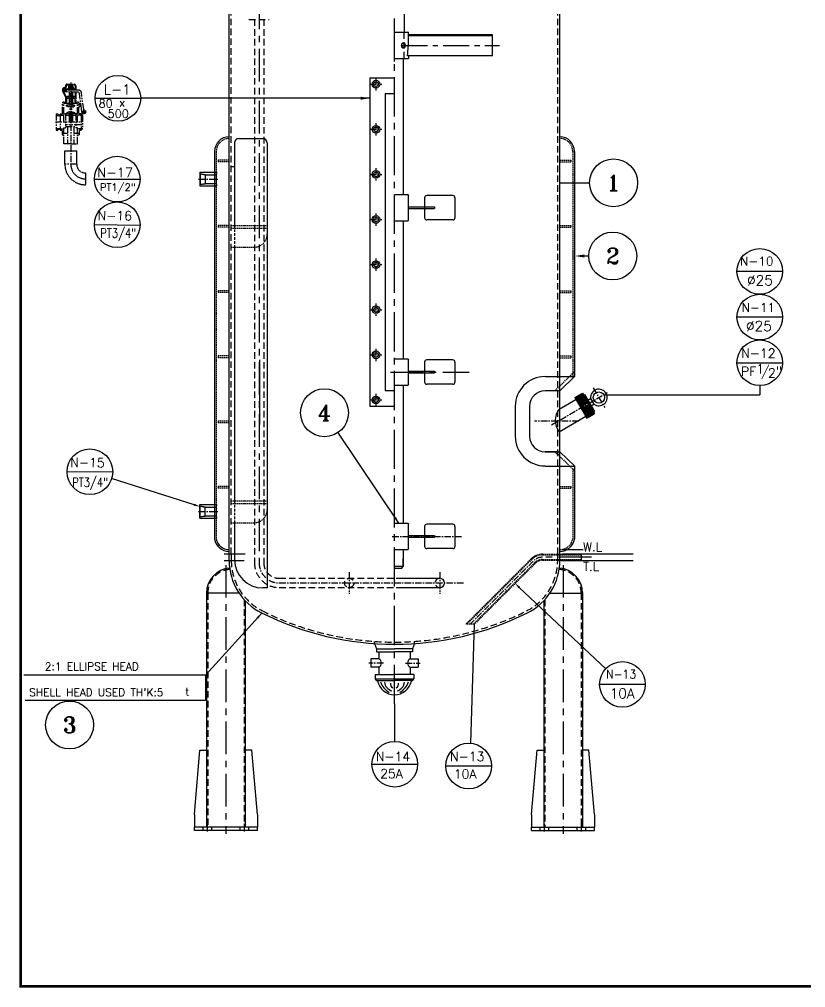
# Model space of a CAD drawing. Extents: x -3 to 5049, y -3 to 3543.
# Drawn here: x -3 to 1803, y -3 to 2222 of the extents above; entities that cross this region are included whole.
import ezdxf
from ezdxf.enums import TextEntityAlignment as Align

# ---------------------------------------------------------------- set-up
doc = ezdxf.new("R2010")
doc.units = 0
doc.header["$LTSCALE"] = 12
doc.header["$MEASUREMENT"] = 0
for name, pattern in [('CADRA_SOLID', [0]), ('CENTER', [2, 1.25, -0.25, 0.25, -0.25]), ('CENTER2', [1.125, 0.75, -0.125, 0.125, -0.125]), ('DIVIDE', [1.25, 0.5, -0.25, 0, -0.25, 0, -0.25]), ('HIDDEN', [0.375, 0.25, -0.125]), ('PHANTOM', [2.5, 1.25, -0.25, 0.25, -0.25, 0.25, -0.25])]:
    doc.linetypes.add(name, pattern=pattern)
doc.layers.get('0').update_dxf_attribs({"linetype": 'CONTINUOUS'})
doc.layers.get('DEFPOINTS').update_dxf_attribs({"linetype": 'CONTINUOUS'})
for name, color, linetype in [('1', 1, 'CENTER'), ('2', 2, 'HIDDEN'), ('29', 4, 'CADRA_SOLID'), ('3', 3, 'DIVIDE'), ('4', 4, 'CONTINUOUS'), ('5', 1, 'CONTINUOUS'), ('CENTER', 1, 'CENTER'), ('L1', 1, 'CENTER'), ('L3', 3, 'CONTINUOUS')]:
    doc.layers.add(name, color=color, linetype=linetype)
doc.layers.add('치수선', color=4, linetype='CONTINUOUS', lineweight=5)
doc.styles.add('ROMANS', font='romans.shx')
doc.styles.add('ROMANT', font='romant', dxfattribs={"height": 3.5})
doc.dimstyles.get("Standard").update_dxf_attribs({"dimscale": 6, "dimtxt": 3, "dimasz": 2.5, "dimexe": 1, "dimexo": 1, "dimgap": 1.5, "dimtad": 1, "dimdec": 1, "dimzin": 0, "dimdsep": 46, "dimtxsty": 'ROMANS', "dimcen": 1, "dimclrd": 256, "dimclre": 256, "dimclrt": 256, "dimadec": 0, "dimazin": 0, "dimtfac": 1, "dimtdec": 1, "dimtmove": 0, "dimatfit": 3, "dimfxl": 1, "dimtolj": 1, "dimtzin": 0, "dimarcsym": 0})

msp = doc.modelspace()

# ---------------------------------------------------------------- linework, layer by layer
at = {"lineweight": -2}
for p, q in [((881.23, 2687.55), (881.23, 2193.08)), ((478.73, 993.55), (478.73, 2507.55)), ((858.73, 2192.49), (891.23, 2192.49)), ((891.23, 2181.23), (891.23, 2192.49)), ((891.23, 2138.1), (891.23, 2132.49)), ((858.73, 2132.49), (891.23, 2132.49)), ((801.81, 2087.53), (858.73, 2087.53)), ((837.38, 2051.95), (858.73, 2051.95)), ((478.73, 1948.59), (478.73, 1948.59)), ((501.23, 1948.59), (556.23, 1948.59)), ((1238.73, 1948.59), (1238.73, 1948.59)), ((445.23, 1918.59), (445.23, 1027.78)), ((1272.23, 1918.59), (1272.23, 1401.31)), ((411.73, 1870.82), (411.73, 1839.69)), ((411.73, 1870.82), (449.4, 1870.82)), ((491.23, 1883.55), (483.73, 1883.55)), ((412.48, 1867.25), (411.73, 1868)), ((412.48, 1867.25), (411.73, 1868)), ((412.48, 1867.25), (412.48, 1843.25)), ((412.48, 1867.25), (423.92, 1865.24)), ((423.92, 1866), (423.92, 1844.51)), ((423.92, 1865.24), (449.31, 1865.24)), ((412.48, 1843.25), (411.73, 1842.5)), ((411.73, 1839.69), (449.45, 1839.69)), ((412.48, 1843.25), (423.92, 1845.27)), ((423.92, 1845.27), (449.31, 1845.27)), ((858.73, 1819.44), (890.23, 1819.44)), ((890.23, 1819.44), (891.23, 1818.44)), ((891.23, 1760.44), (891.23, 1818.44)), ((927.73, 1812.44), (927.73, 1766.44)), ((992.73, 1817.44), (932.73, 1817.44)), ((997.73, 1812.44), (997.73, 1766.44)), ((891.23, 1791.44), (950.73, 1791.44)), ((891.23, 1787.44), (950.73, 1787.44)), ((950.73, 1791.44), (950.73, 1787.44)), ((858.73, 1759.44), (890.23, 1759.44)), ((891.23, 1760.44), (890.23, 1759.44)), ((992.73, 1761.44), (932.73, 1761.44)), ((548.52, 1439.62), (548.52, 1291.37)), ((858.73, 1441.74), (890.23, 1441.74)), ((890.23, 1441.74), (891.23, 1440.74)), ((891.23, 1382.74), (891.23, 1440.74)), ((927.73, 1434.74), (927.73, 1388.74)), ((992.73, 1439.74), (932.73, 1439.74)), ((997.73, 1434.74), (997.73, 1388.74)), ((891.23, 1413.74), (950.73, 1413.74)), ((891.23, 1409.74), (950.73, 1409.74)), ((950.73, 1413.74), (950.73, 1409.74)), ((858.73, 1381.74), (890.23, 1381.74)), ((891.23, 1382.74), (890.23, 1381.74)), ((992.73, 1383.74), (932.73, 1383.74)), ((1204.59, 1401.39), (1272.31, 1401.39)), ((1238.81, 1368.53), (1272.31, 1401.39)), ((837.38, 1368.93), (858.73, 1368.93)), ((1238.81, 1368.53), (1204.59, 1368.53)), ((1238.81, 1368.53), (1204.59, 1368.53)), ((1273.24, 1353.11), (1290.56, 1363.11)), ((1290.56, 1363.11), (1318.37, 1315.63)), ((1293.09, 1358.79), (1295.26, 1360.04)), ((1295.26, 1360.04), (1318.01, 1321.19)), ((1237.3, 1326.58), (1275.76, 1348.79)), ((1273.24, 1353.11), (1301.04, 1305.63)), ((1302.84, 1347.1), (1309.34, 1350.85)), ((1309.34, 1350.85), (1316.92, 1337.9)), ((1310.42, 1334.15), (1316.92, 1337.9)), ((801.81, 1333.36), (858.73, 1333.36)), ((1136.28, 1332.96), (1136.28, 1264.1)), ((1169.01, 1332.96), (1169.01, 1264.1)), ((1301.04, 1305.63), (1318.37, 1315.63)), ((1315.84, 1319.95), (1318.01, 1321.2)), ((1315.84, 1319.95), (1315.87, 1319.96)), ((1237.3, 1274.6), (1298.51, 1309.95)), ((1238.81, 1228.53), (1204.59, 1228.53)), ((1204.59, 1228.53), (1238.81, 1228.53)), ((1238.81, 1228.53), (1272.81, 1195.67)), ((1204.59, 1195.67), (1272.81, 1195.67)), ((1272.23, 1196.23), (1272.23, 1027.78)), ((411.73, 1107.04), (449.45, 1107.04)), ((411.73, 1075.91), (411.73, 1107.04)), ((412.48, 1103.48), (411.73, 1104.23)), ((412.48, 1103.48), (423.92, 1101.46)), ((412.48, 1079.48), (412.48, 1103.48)), ((423.92, 1080.73), (423.92, 1102.22)), ((423.92, 1101.46), (449.31, 1101.46)), ((412.48, 1079.48), (411.73, 1078.73)), ((412.48, 1079.48), (411.73, 1078.73)), ((411.73, 1075.91), (449.4, 1075.91)), ((412.48, 1079.48), (423.92, 1081.49)), ((423.92, 1081.49), (449.31, 1081.49)), ((858.73, 1064.04), (890.23, 1064.04)), ((890.23, 1064.04), (891.23, 1063.04)), ((891.23, 1005.04), (891.23, 1063.04)), ((927.73, 1057.04), (927.73, 1011.04)), ((992.73, 1062.04), (932.73, 1062.04)), ((997.73, 1057.04), (997.73, 1011.04)), ((891.23, 1036.04), (950.73, 1036.04)), ((891.23, 1032.04), (950.73, 1032.04)), ((950.73, 1036.04), (950.73, 1032.04)), ((478.73, 1003.59), (478.73, 1003.59)), ((858.73, 1004.04), (890.23, 1004.04)), ((891.23, 1005.04), (890.23, 1004.04)), ((992.73, 1006.04), (932.73, 1006.04)), ((478.73, 978.55), (478.73, 993.55)), ((1238.73, 978.55), (1238.73, 993.55)), ((1288.73, 979.15), (1288.73, 992.95)), ((878.78, 964.53), (858.73, 964.53)), ((858.73, 960.97), (875.22, 960.97)), ((875.22, 960.97), (878.78, 964.53)), ((862.93, 937.62), (962.73, 937.62)), ((566.23, 915.47), (556.23, 915.47)), ((862.93, 916.28), (962.73, 916.28)), ((399, 395.05), (399, 365.74)), ((543.8, 395.05), (543.8, 365.74)), ((1173.65, 395.05), (1173.65, 365.74)), ((1318.45, 395.05), (1318.45, 365.74))]:
    msp.add_line(p, q, dxfattribs=at)
at = {"lineweight": -2, "ltscale": 5}
msp.add_line((1238.73, 993.55), (1238.73, 2409.94), dxfattribs=at)
at = {"linetype": 'Continuous', "lineweight": -2}
for p, q in [((1083.73, 2186.89), (891.23, 2186.89)), ((1083.73, 2184.06), (891.23, 2184.06)), ((1083.73, 2138.1), (1083.73, 2186.89)), ((1083.73, 2138.1), (888.73, 2138.1))]:
    msp.add_line(p, q, dxfattribs=at)
at = {"color": 7, "linetype": 'Continuous', "lineweight": -2}
for p, q in [((878.78, 2131.9), (878.78, 1819.44)), ((801.81, 2087.53), (801.81, 1333.36)), ((837.38, 2051.95), (837.38, 1368.93)), ((491.23, 1938.59), (491.23, 1748.59)), ((566.23, 1938.59), (566.23, 915.47)), ((878.78, 1760.24), (878.78, 1442.33)), ((491.23, 1698.59), (491.23, 1115.47)), ((878.78, 1381.15), (878.78, 1064.63)), ((491.23, 1065.47), (491.23, 980.47)), ((878.78, 1003.45), (878.78, 964.53)), ((878.78, 964.53), (878.78, 982.32))]:
    msp.add_line(p, q, dxfattribs=at)
at = {"color": 4, "linetype": 'PHANTOM', "lineweight": -2}
for p, q in [((102.92, 2069.84), (102.92, 2067)), ((104.52, 2069.84), (104.52, 2067)), ((106.13, 2073.04), (123.24, 2073.04)), ((106.13, 2071.44), (123.24, 2071.44)), ((113.56, 2069.99), (113.03, 2069.45)), ((113.56, 2069.99), (116.33, 2069.99)), ((116.87, 2069.45), (116.33, 2069.99)), ((124.84, 2069.84), (124.84, 2059.78)), ((126.44, 2069.84), (126.44, 2059.78)), ((102.76, 2044.56), (96.3, 2057.69)), ((104.2, 2045.27), (98.59, 2056.68)), ((110.22, 2054.97), (100.72, 2055.86)), ((109.49, 2060.19), (103.17, 2063.73)), ((123.02, 2063.73), (106.1, 2063.73)), ((106.1, 2063.73), (106.1, 2062.66)), ((106.1, 2062.66), (123.02, 2062.66)), ((107.81, 2062.66), (107.81, 2061.13)), ((109.71, 2067.54), (109.71, 2064.18)), ((131.49, 2054.97), (110.22, 2054.97)), ((110.98, 2054.97), (110.98, 2045.21)), ((111.02, 2068), (118.88, 2068)), ((111.02, 2063.73), (118.88, 2063.73)), ((112.55, 2059.78), (111.05, 2059.78)), ((112.01, 2063.73), (112.01, 2062.66)), ((112.33, 2067.54), (112.33, 2064.18)), ((113.03, 2069.45), (113.03, 2068)), ((116.87, 2069.45), (113.03, 2069.45)), ((113.03, 2062.66), (113.03, 2059.94)), ((113.03, 2054.97), (113.03, 2045.21)), ((113.35, 2060.58), (113.35, 2060.59)), ((115.83, 2061.39), (114.15, 2061.39)), ((116.63, 2060.58), (116.63, 2060.59)), ((116.87, 2069.45), (116.87, 2068)), ((116.87, 2062.66), (116.87, 2060.01)), ((116.87, 2054.97), (116.87, 2045.21)), ((132.91, 2059.78), (117.43, 2059.78)), ((117.57, 2067.54), (117.57, 2064.18)), ((117.89, 2063.73), (117.89, 2062.66)), ((118.92, 2054.97), (118.92, 2045.21)), ((120.19, 2067.54), (120.19, 2064.18)), ((122.09, 2062.66), (122.09, 2059.78)), ((123.02, 2062.66), (123.02, 2063.73)), ((124.84, 2054.97), (124.84, 2032.3)), ((126.44, 2054.97), (126.44, 2032.3)), ((134.15, 2057.81), (134.15, 2057.81)), ((140.58, 2009.09), (134.67, 2052.15)), ((144.7, 2015.18), (139.27, 2054.13)), ((95.99, 2006.37), (95.99, 2029.63)), ((98.66, 2032.3), (105.33, 2032.3)), ((99.27, 2005.84), (99.27, 2028.39)), ((100.34, 2029.46), (110.98, 2029.46)), ((102.92, 2043.91), (102.92, 2032.3)), ((104.52, 2043.91), (104.52, 2032.3)), ((105.33, 2041.18), (124.04, 2041.18)), ((105.33, 2041.18), (105.33, 2032.3)), ((110.98, 2025.4), (105.41, 2025.4)), ((105.41, 2022.66), (105.41, 2025.4)), ((105.93, 2044.35), (105.93, 2042.03)), ((108.18, 2045.21), (121.71, 2045.21)), ((108.18, 2041.18), (121.71, 2041.18)), ((110.44, 2044.35), (110.44, 2042.03)), ((110.98, 2041.18), (110.98, 2023.84)), ((113.03, 2041.18), (113.03, 2005.77)), ((116.87, 2041.18), (116.87, 2005.77)), ((118.92, 2041.18), (118.92, 2023.84)), ((118.92, 2029.46), (129.03, 2029.46)), ((118.92, 2025.4), (124.49, 2025.4)), ((119.46, 2044.35), (119.46, 2042.03)), ((123.96, 2044.35), (123.96, 2042.03)), ((124.04, 2041.18), (124.04, 2032.3)), ((124.04, 2032.3), (130.7, 2032.3)), ((124.49, 2022.66), (124.49, 2025.4)), ((130.09, 2005.84), (130.09, 2028.39)), ((133.37, 2006.37), (133.37, 2029.63)), ((135.49, 2028.91), (133.37, 2028.91)), ((81.31, 2004.77), (81.31, 1967.98)), ((81.31, 2004.77), (85.21, 2004.77)), ((86.81, 2003.17), (89.39, 2003.17)), ((91.45, 2004.77), (94.39, 2004.77)), ((100.34, 2004.77), (102.92, 2004.77)), ((102.92, 2004.77), (102.92, 1973.12)), ((111.98, 2004.77), (102.92, 2004.77)), ((105.41, 2022.66), (107.95, 2022.66)), ((105.41, 2007.58), (107.95, 2007.58)), ((105.41, 2007.58), (105.41, 2004.84)), ((107.95, 2022.66), (107.95, 2021.33)), ((113.03, 2021.33), (107.95, 2021.33)), ((107.95, 2007.58), (107.95, 2008.91)), ((113.03, 2008.91), (107.95, 2008.91)), ((110.98, 2023.84), (113.03, 2023.84)), ((113.03, 2005.77), (111.98, 2005.11)), ((111.98, 2005.11), (111.98, 1987.51)), ((117.92, 2005.11), (111.98, 2005.11)), ((116.87, 2005.77), (113.03, 2005.77)), ((116.87, 2023.84), (118.92, 2023.84)), ((116.87, 2021.33), (121.94, 2021.33)), ((116.87, 2008.91), (121.94, 2008.91)), ((116.87, 2005.77), (117.92, 2005.11)), ((117.92, 2005.11), (117.92, 1987.51)), ((126.44, 2004.77), (117.92, 2004.77)), ((121.94, 2022.66), (121.94, 2021.33)), ((124.49, 2022.66), (121.94, 2022.66)), ((121.94, 2007.58), (121.94, 2008.91)), ((124.49, 2007.58), (121.94, 2007.58)), ((124.49, 2007.58), (124.49, 2004.84)), ((126.44, 2004.77), (126.44, 1973.12)), ((129.03, 2004.77), (126.44, 2004.77)), ((133.37, 2020.14), (137.45, 2023.72)), ((138.61, 2004.77), (134.97, 2004.77)), ((81.31, 2001.19), (90.39, 2000.71)), ((90.39, 2000.33), (90.39, 1972.42)), ((91.99, 2001.93), (97.67, 2001.93)), ((99.27, 1986.38), (99.27, 2000.33)), ((99.28, 1986.38), (102.92, 1986.38)), ((111.18, 2001.22), (102.92, 2001.22)), ((111.18, 2001.22), (111.18, 1986.86)), ((112.73, 1986.86), (111.18, 1986.86)), ((114.95, 1986.01), (111.18, 1986.86)), ((117.92, 1987.51), (111.98, 1987.51)), ((111.98, 1987.51), (113.03, 1986.6)), ((118.72, 1986.86), (114.95, 1986.01)), ((117.92, 1987.51), (116.87, 1986.6)), ((118.72, 1986.86), (117.17, 1986.86)), ((126.44, 2001.22), (118.72, 2001.22)), ((118.72, 2001.22), (118.72, 1986.86)), ((130.09, 1986.38), (126.44, 1986.38)), ((130.09, 1986.38), (130.09, 2000.33)), ((137.38, 2001.93), (131.7, 2001.93)), ((138.98, 2000.33), (138.98, 1972.42)), ((141.82, 2001.57), (141.82, 1972.42)), ((81.31, 1971.57), (90.39, 1972.04)), ((81.31, 1967.98), (85.21, 1967.98)), ((86.81, 1969.59), (89.39, 1969.59)), ((91.45, 1967.98), (93.2, 1967.98)), ((91.99, 1970.82), (99.27, 1970.82)), ((94.8, 1966.38), (94.8, 1957.12)), ((94.8, 1960.85), (107.47, 1960.85)), ((99.27, 1960.85), (99.27, 1973.12)), ((99.27, 1973.12), (102.92, 1973.12)), ((137.64, 1979.8), (102.07, 1979.8)), ((102.92, 1975.85), (126.44, 1975.85)), ((121.89, 1960.85), (134.57, 1960.85)), ((130.09, 1973.12), (126.44, 1973.12)), ((130.09, 1960.85), (130.09, 1973.12)), ((137.38, 1970.82), (130.09, 1970.82)), ((134.57, 1966.38), (134.57, 1957.12)), ((134.57, 1960.85), (134.57, 1957.12)), ((136.17, 1967.98), (137.48, 1967.98)), ((94.8, 1957.12), (99.27, 1957.12)), ((99.27, 1936.16), (99.27, 1957.12)), ((130.09, 1936.16), (130.09, 1957.12)), ((130.09, 1957.12), (134.57, 1957.12)), ((128.47, 1889.25), (101.42, 1889.25))]:
    msp.add_line(p, q, dxfattribs=at)
at = {"color": 1, "linetype": 'CENTER', "lineweight": -2}
for p, q in [((114.95, 2076.88), (114.95, 1889.25)), ((801.81, 2073.3), (830.01, 2073.3)), ((816.04, 2087.27), (816.04, 2059.07)), ((816.04, 1983.6), (816.04, 1955.39)), ((801.81, 1969.62), (830.01, 1969.62)), ((816.04, 1879.92), (816.04, 1851.72)), ((801.81, 1865.95), (830.01, 1865.95)), ((801.81, 1762.28), (830.01, 1762.28)), ((816.04, 1776.25), (816.04, 1748.05)), ((816.04, 1672.58), (816.04, 1644.37)), ((801.81, 1658.6), (830.01, 1658.6)), ((816.04, 1568.91), (816.04, 1540.7)), ((801.81, 1554.93), (830.01, 1554.93)), ((801.81, 1451.26), (830.01, 1451.26)), ((816.04, 1465.23), (816.04, 1437.03)), ((816.04, 1361.56), (816.04, 1333.36)), ((1219.22, 1290.16), (1348.28, 1364.67)), ((1315.47, 1375.02), (1341.83, 1330.01)), ((801.81, 1347.59), (830.01, 1347.59)), ((754.73, 951.85), (754.73, 902.05)), ((962.73, 951.85), (962.73, 902.05))]:
    msp.add_line(p, q, dxfattribs=at)
at = {"color": 4, "linetype": 'PHANTOM', "lineweight": -2, "ltscale": 0.25}
for p, q in [((114.95, 1936.16), (99.27, 1936.16)), ((114.95, 1936.16), (130.09, 1936.16)), ((101.42, 1920.46), (128.47, 1920.46)), ((101.42, 1889.25), (101.42, 1920.46)), ((128.47, 1889.25), (128.47, 1920.46)), ((148.78, 1869.17), (148.78, 1842.12))]:
    msp.add_line(p, q, dxfattribs=at)
at = {"color": 4, "lineweight": -2}
for p, q in [((1274.5, 1350.95), (1291.81, 1360.94)), ((1275.74, 1348.77), (1293.06, 1358.78)), ((1277.03, 1346.63), (1294.35, 1356.64)), ((1278.29, 1344.47), (1295.62, 1354.48)), ((1279.56, 1342.32), (1296.88, 1352.32)), ((1280.82, 1340.16), (1298.15, 1350.16)), ((1282.08, 1338), (1299.41, 1348)), ((1283.35, 1335.84), (1300.67, 1345.85)), ((1284.61, 1333.68), (1301.94, 1343.69)), ((1285.88, 1331.53), (1303.2, 1341.53)), ((1288.4, 1327.21), (1305.73, 1337.21)), ((1289.67, 1325.05), (1306.99, 1335.06)), ((1290.93, 1322.89), (1308.26, 1332.9)), ((1292.19, 1320.74), (1309.52, 1330.74)), ((1293.46, 1318.58), (1310.79, 1328.58)), ((1294.72, 1316.42), (1312.05, 1326.42)), ((1295.99, 1314.26), (1313.31, 1324.27)), ((1297.25, 1312.1), (1314.58, 1322.11)), ((1298.51, 1309.95), (1315.87, 1319.96)), ((1299.78, 1307.79), (1317.12, 1317.8))]:
    msp.add_line(p, q, dxfattribs=at)
at = {"lineweight": -2, "const_width": 6.36}
msp.add_lwpolyline([(0, 3539.79), (5045.96, 3539.79), (5045.96, 0), (0, 0), (0, 3539.79)], dxfattribs=at)
at = {"lineweight": -2}
for centre, radius in [((816.04, 2073.3), 8.89), ((816.04, 2073.3), 5.34), ((816.04, 1969.62), 8.89), ((816.04, 1969.62), 5.34), ((816.04, 1865.95), 8.89), ((816.04, 1865.95), 5.34), ((816.04, 1762.28), 8.89), ((816.04, 1762.28), 5.34), ((816.04, 1658.6), 8.89), ((816.04, 1658.6), 5.34), ((816.04, 1554.93), 8.89), ((816.04, 1554.93), 5.34), ((816.04, 1451.26), 8.89), ((816.04, 1451.26), 5.34), ((1328.29, 1353.13), 12.91), ((816.04, 1347.59), 8.89), ((816.04, 1347.59), 5.34)]:
    msp.add_circle(centre, radius, dxfattribs=at)
at = {"color": 4, "linetype": 'PHANTOM', "lineweight": -2}
for centre, radius in [((101.11, 2060.05), 4.21), ((101.11, 2060.05), 1.59), ((135.49, 2025.95), 1.14), ((144.88, 2009.6), 4.33), ((144.88, 2009.6), 1.94)]:
    msp.add_circle(centre, radius, dxfattribs=at)
at = {"lineweight": -2}
for centre, radius, start, end in [((315.86, 2192.94), 575.48, 354.53154, 358.8342), ((479.23, 1918.59), 34, 90.84262, 180), ((501.23, 1938.59), 10, 90, 180), ((556.23, 1938.59), 10, 0, 90), ((1238.23, 1918.59), 34, 0, 89.15738), ((1103.27, 1855.72), 654.05, 178.67718, 181.40405), ((932.73, 1812.44), 5, 90, 180), ((992.73, 1812.44), 5, 0, 90), ((932.73, 1766.44), 5, 180, 270), ((992.73, 1766.44), 5, 270, 0), ((932.73, 1434.74), 5, 90, 180), ((992.73, 1434.74), 5, 0, 90), ((932.73, 1388.74), 5, 180, 270), ((992.73, 1388.74), 5, 270, 0), ((1204.59, 1332.96), 68.3, 90, 180), ((1204.59, 1332.96), 35.57, 90, 180), ((1328.29, 1353.13), 19.12, 233.10484, 186.89516), ((1204.59, 1264.1), 68.3, 180, 270), ((1204.59, 1264.1), 35.57, 180, 270), ((1103.27, 1091.01), 654.05, 178.59595, 181.32282), ((932.73, 1057.04), 5, 90, 180), ((992.73, 1057.04), 5, 0, 90), ((478.73, 1033.59), 34, 189.83823, 270), ((478.73, 1033.59), 30, 190.47531, 270), ((1238.73, 1033.59), 34, 270, 350.16177), ((932.73, 1011.04), 5, 180, 270), ((992.73, 1011.04), 5, 270, 0), ((556.23, 980.47), 65, 180, 270), ((613.25, 978.53), 134.53, 180, 243.4324), ((1104.2, 978.53), 134.53, 296.5676, 0), ((858.73, 1469.43), 683.38, 243.4324, 296.5676)]:
    msp.add_arc(centre, radius, start, end, dxfattribs=at)
at = {"color": 4, "linetype": 'PHANTOM', "lineweight": -2}
for centre, radius, start, end in [((106.13, 2069.84), 3.2, 90, 180), ((106.13, 2069.84), 1.6, 90, 180), ((123.24, 2069.84), 3.2, 0, 90), ((123.24, 2069.84), 1.6, 0, 90), ((101.11, 2060.05), 5.35, 88.24436, 206.18009), ((101.32, 2067), 1.6, 268.24436, 0), ((101.32, 2067), 3.2, 291.72032, 0), ((111.05, 2062.98), 3.2, 240.74422, 270), ((111.02, 2065.9), 2.1, 51.42508, 128.57492), ((111.02, 2065.83), 2.1, 231.42508, 308.57492), ((115, 2059.99), 8.01, 90.36152, 109.47464), ((115, 2071.74), 8.01, 250.52536, 269.63848), ((112.55, 2060.58), 0.801, 270, 0), ((114.15, 2060.59), 0.801, 90, 180), ((114.9, 2059.99), 8.01, 70.52536, 89.63848), ((114.9, 2071.74), 8.01, 270.36152, 289.47464), ((115.83, 2060.59), 0.801, 0, 90), ((117.43, 2060.58), 0.801, 180, 270), ((118.88, 2065.9), 2.1, 51.42508, 128.57492), ((118.88, 2065.83), 2.1, 231.42508, 308.57492), ((131.49, 2051.77), 3.2, 6.76389, 90), ((132.91, 2053.37), 6.41, 6.76389, 90), ((98.66, 2029.63), 2.67, 90, 180), ((100.34, 2028.39), 1.07, 90, 180), ((101.32, 2043.91), 1.6, 0, 26.18009), ((101.32, 2043.91), 3.2, 0, 26.18009), ((108.19, 2041.81), 3.4, 48.52852, 131.47148), ((108.19, 2044.58), 3.4, 228.52852, 311.47148), ((115.43, 2030.3), 14.91, 91.86123, 109.5617), ((115.43, 2056.08), 14.91, 250.4383, 268.13877), ((114.46, 2030.3), 14.91, 70.4383, 88.13877), ((114.46, 2056.08), 14.91, 271.86123, 289.5617), ((121.71, 2041.81), 3.4, 48.52852, 131.47148), ((121.71, 2044.58), 3.4, 228.52852, 311.47148), ((129.03, 2028.39), 1.07, 0, 90), ((130.7, 2029.63), 2.67, 0, 90), ((135.49, 2025.95), 2.96, 311.31345, 90), ((86.81, 2004.77), 1.6, 180, 270), ((89.39, 2004.23), 1.07, 270, 345.52249), ((91.45, 2003.7), 1.07, 90, 165.52249), ((94.39, 2006.37), 1.6, 270, 0), ((100.34, 2005.84), 1.07, 180, 270), ((129.03, 2005.84), 1.07, 270, 0), ((134.97, 2006.37), 1.6, 180, 270), ((138.61, 2001.57), 3.2, 0, 90), ((146.29, 2015.37), 1.6, 186.76389, 256.2885), ((91.99, 2000.33), 1.6, 90, 180), ((97.67, 2000.33), 1.6, 0, 90), ((114.95, 1990.16), 4.04, 241.65086, 298.34914), ((131.7, 2000.33), 1.6, 90, 180), ((137.38, 2000.33), 1.6, 0, 90), ((86.81, 1967.98), 1.6, 90, 180), ((89.39, 1968.52), 1.07, 14.47751, 90), ((91.99, 1972.42), 1.6, 180, 270), ((91.45, 1969.05), 1.07, 194.47751, 270), ((93.2, 1966.38), 1.6, 0, 90), ((136.17, 1966.38), 1.6, 90, 180), ((137.38, 1972.42), 1.6, 270, 0), ((137.38, 1972.42), 4.44, 270, 0)]:
    msp.add_arc(centre, radius, start, end, dxfattribs=at)
at = {"color": 4, "linetype": 'PHANTOM', "lineweight": -2, "ltscale": 0.25}
for radius in [47.12, 20.08]:
    msp.add_arc((148.55, 1889.25), radius, 180, 270, dxfattribs=at)
at = {"color": 1, "linetype": 'CENTER', "lineweight": -2, "ltscale": 0.25}
msp.add_arc((148.55, 1889.25), 33.6, 180, 270, dxfattribs=at)
at = {"linetype": 'Continuous', "lineweight": -2}
msp.add_open_spline([(879.26, 2156.98), (879.67, 2156.98), (880.07, 2157.06), (880.98, 2157.44), (881.48, 2157.81), (882.33, 2158.78), (882.69, 2159.39), (883.19, 2160.76), (883.33, 2161.52), (883.37, 2163.05), (883.27, 2163.82), (882.85, 2165.24), (882.53, 2165.89), (881.73, 2166.94), (881.25, 2167.36), (880.23, 2167.89), (879.7, 2168.02), (878.62, 2167.98), (878.09, 2167.82), (877.09, 2167.22), (876.62, 2166.77), (875.86, 2165.66), (875.57, 2164.99), (875.2, 2163.54), (875.13, 2162.77), (875.23, 2161.24), (875.4, 2160.49), (875.95, 2159.16), (876.33, 2158.58), (877.21, 2157.66), (877.72, 2157.34), (878.58, 2157.04), (878.92, 2156.98), (879.26, 2156.98)], degree=3, knots=[0, 0, 0, 0, 0.3098097, 0.3098097, 0.7179294, 0.7179294, 1.1260491, 1.1260491, 1.5341688, 1.5341688, 1.9422884, 1.9422884, 2.3504081, 2.3504081, 2.7585278, 2.7585278, 3.1666475, 3.1666475, 3.5747672, 3.5747672, 3.9828869, 3.9828869, 4.3910065, 4.3910065, 4.7991262, 4.7991262, 5.2072459, 5.2072459, 5.6153656, 5.6153656, 6.0234853, 6.0234853, 6.2831853, 6.2831853, 6.2831853, 6.2831853], dxfattribs=at)
at = {"layer": '1', "lineweight": -2, "ltscale": 5}
msp.add_line((547.67, 2394.68), (547.67, 973.2), dxfattribs=at)
at = {"layer": '1', "color": 4, "linetype": 'PHANTOM', "lineweight": -2}
for p, q in [((79.59, 1986.38), (140.86, 1986.38)), ((81.31, 2001.8), (90.39, 2001.33)), ((81.31, 1970.95), (90.39, 1971.42)), ((107.47, 1975.85), (107.47, 1936.16)), ((121.89, 1975.85), (121.89, 1936.16))]:
    msp.add_line(p, q, dxfattribs=at)
at = {"layer": '1', "lineweight": -2}
for p, q in [((408.53, 1855.25), (452.74, 1855.25)), ((1281.96, 1298.53), (1180.51, 1298.53)), ((408.53, 1091.48), (452.74, 1091.48)), ((853.49, 1034.04), (1014.33, 1034.04)), ((1177.68, 977.26), (1032.31, 831.89)), ((593.92, 926.95), (1018.96, 926.95))]:
    msp.add_line(p, q, dxfattribs=at)
at = {"layer": '1', "linetype": 'CENTER', "lineweight": -2, "ltscale": 5}
msp.add_line((849.58, 1411.74), (1030.28, 1411.74), dxfattribs=at)
at = {"layer": '1', "lineweight": -2}
for centre, radius, start, end in [((1198.89, 956.05), 30, 90, 135), ((593.92, 973.2), 46.25, 180, 270)]:
    msp.add_arc(centre, radius, start, end, dxfattribs=at)
at = {"layer": '2', "color": 1, "linetype": 'CENTER2', "lineweight": -2, "ltscale": 10}
msp.add_line((858.73, 649.08), (858.73, 3270.62), dxfattribs=at)
at = {"layer": '2', "linetype": 'HIDDEN', "lineweight": -2, "ltscale": 5}
for p, q in [((483.73, 993.55), (483.73, 2517.55)), ((524.34, 2222.26), (570.91, 2222.26)), ((537, 2222.26), (537, 973.2)), ((558.34, 2222.26), (558.34, 973.2)), ((483.73, 993.55), (483.73, 978.55)), ((1233.73, 978.55), (1233.73, 993.55)), ((593.92, 937.62), (862.93, 937.62)), ((593.92, 916.28), (862.93, 916.28)), ((429.85, 903.3), (429.85, 365.74)), ((1287.6, 903.3), (1287.6, 365.74)), ((512.95, 888.88), (512.95, 365.74)), ((1204.5, 888.88), (1204.5, 365.74)), ((419, 357.74), (419, 365.74)), ((439, 357.74), (439, 365.74)), ((503.8, 357.74), (503.8, 365.74)), ((523.8, 357.74), (523.8, 365.74)), ((1193.65, 357.74), (1193.65, 365.74)), ((1213.65, 357.74), (1213.65, 365.74)), ((1278.45, 357.74), (1278.45, 365.74)), ((1298.45, 357.74), (1298.45, 365.74))]:
    msp.add_line(p, q, dxfattribs=at)
at = {"layer": '2', "lineweight": -2, "ltscale": 5}
msp.add_line((1233.73, 993.55), (1233.73, 2517.55), dxfattribs=at)
at = {"layer": '2', "lineweight": -2}
for p, q in [((449.23, 1918.59), (449.23, 1028.14)), ((1268.23, 1918.59), (1268.23, 1397.39)), ((478.73, 1898.59), (453.78, 1898.59)), ((478.73, 1894.59), (453.78, 1894.59)), ((1238.73, 1898.59), (1263.68, 1898.59)), ((1238.73, 1894.59), (1263.68, 1894.59)), ((478.73, 1748.59), (453.78, 1748.59)), ((478.73, 1744.59), (453.78, 1744.59)), ((483.73, 1748.59), (566.23, 1748.59)), ((483.73, 1742.59), (566.23, 1742.59)), ((1238.73, 1748.59), (1263.68, 1748.59)), ((1238.73, 1744.59), (1263.68, 1744.59)), ((483.73, 1698.59), (536.23, 1698.59)), ((478.73, 1598.59), (453.78, 1598.59)), ((478.73, 1594.59), (453.78, 1594.59)), ((1238.73, 1598.59), (1263.68, 1598.59)), ((1238.73, 1594.59), (1263.68, 1594.59)), ((478.73, 1448.59), (453.78, 1448.59)), ((1238.73, 1448.59), (1263.68, 1448.59)), ((478.73, 1444.59), (453.78, 1444.59)), ((1238.73, 1444.59), (1263.68, 1444.59)), ((1227.38, 1368.53), (1272.23, 1412.52)), ((478.73, 1298.59), (453.78, 1298.59)), ((478.73, 1294.59), (453.78, 1294.59)), ((1227.3, 1228.53), (1272.23, 1185.1)), ((1268.23, 1188.97), (1268.23, 1028.14)), ((478.73, 1148.59), (453.78, 1148.59)), ((478.73, 1144.59), (453.78, 1144.59)), ((1238.73, 1148.59), (1263.68, 1148.59)), ((1238.73, 1144.59), (1263.68, 1144.59)), ((483.73, 1115.47), (566.23, 1115.47)), ((483.73, 1109.47), (566.23, 1109.47)), ((483.73, 1065.47), (536.23, 1065.47)), ((1172.8, 982.14), (1022.55, 831.89)), ((1173.97, 980.98), (1024.88, 831.89)), ((1181.39, 973.55), (1039.73, 831.89)), ((1182.56, 972.38), (1042.06, 831.89)), ((1042.06, 831.89), (1022.55, 831.89))]:
    msp.add_line(p, q, dxfattribs=at)
at = {"layer": '2', "linetype": 'Continuous', "lineweight": -2}
for p, q in [((453.78, 1898.59), (453.78, 1894.59)), ((1263.68, 1898.59), (1263.68, 1894.59)), ((453.78, 1748.59), (453.78, 1744.59)), ((1263.68, 1748.59), (1263.68, 1744.59)), ((453.78, 1598.59), (453.78, 1594.59)), ((1263.68, 1598.59), (1263.68, 1594.59)), ((453.78, 1448.59), (453.78, 1444.59)), ((1263.68, 1448.59), (1263.68, 1444.59)), ((453.78, 1298.59), (453.78, 1294.59)), ((453.78, 1148.59), (453.78, 1144.59)), ((1263.68, 1148.59), (1263.68, 1144.59))]:
    msp.add_line(p, q, dxfattribs=at)
at = {"layer": '2', "lineweight": -2, "ltscale": 2}
for p, q in [((491.23, 1748.59), (491.23, 1698.59)), ((491.23, 1115.47), (491.23, 1065.47))]:
    msp.add_line(p, q, dxfattribs=at)
at = {"layer": '2', "color": 2, "lineweight": -2}
for p, q in [((1198.89, 992.95), (1238.73, 992.95)), ((1198.89, 991.3), (1238.67, 991.3)), ((1198.89, 980.8), (1238.67, 980.8)), ((1238.73, 991.3), (1288.73, 991.3)), ((1238.73, 980.8), (1288.73, 980.8)), ((1198.89, 979.15), (1238.73, 979.15))]:
    msp.add_line(p, q, dxfattribs=at)
at = {"layer": '2', "linetype": 'HIDDEN', "lineweight": -2, "ltscale": 5}
msp.add_circle((754.73, 926.95), 10.67, dxfattribs=at)
at = {"layer": '2', "lineweight": -2}
for centre, radius, start, end in [((479.23, 1918.59), 30, 90.95497, 180), ((1238.23, 1918.59), 30, 0, 89.04503), ((536.23, 1728.59), 30, 270, 0), ((536.23, 1095.47), 30, 270, 0), ((1238.73, 1033.59), 30, 270, 349.52469), ((1198.89, 956.05), 36.9, 90, 135), ((1198.89, 956.05), 35.25, 90, 135), ((1198.89, 956.05), 24.75, 90, 135), ((1198.89, 956.05), 23.1, 90, 135)]:
    msp.add_arc(centre, radius, start, end, dxfattribs=at)
at = {"layer": '2', "linetype": 'HIDDEN', "lineweight": -2, "ltscale": 5}
for centre, radius, start, end in [((483.74, 904.14), 53.9, 93.64897, 180.84395), ((613.25, 978.53), 129.53, 180, 243.4324), ((593.92, 973.2), 56.92, 180, 270), ((593.92, 973.2), 35.57, 180, 270), ((1104.2, 978.53), 129.53, 296.5676, 0), ((1233.71, 904.14), 53.9, 359.15605, 86.35103), ((858.73, 1469.43), 678.38, 243.4324, 296.5676)]:
    msp.add_arc(centre, radius, start, end, dxfattribs=at)
at = {"layer": '29', "lineweight": -2}
for p, q in [((1268.23, 1689.13), (1268.23, 1671.18)), ((1244.73, 1003.59), (1291.9, 1003.59)), ((1244.73, 993.55), (1407.03, 993.55)), ((1250.73, 993.55), (1387.36, 993.55)), ((1244.73, 978.53), (1407.03, 978.53)), ((1247.73, 978.53), (1407.03, 978.53)), ((1255.96, 978.55), (1374.17, 978.55))]:
    msp.add_line(p, q, dxfattribs=at)
at = {"layer": '3', "color": 2, "linetype": 'Continuous', "lineweight": -2, "ltscale": 5}
for p, q in [((467.57, 993.55), (515.96, 993.55)), ((467.57, 978.55), (513.3, 978.55))]:
    msp.add_line(p, q, dxfattribs=at)
at = {"layer": '3', "color": 3, "linetype": 'HIDDEN', "lineweight": -2, "ltscale": 5}
msp.add_arc((962.73, 926.95), 10.67, 90, 270, dxfattribs=at)
at = {"layer": '4', "linetype": 'HIDDEN', "lineweight": -2, "ltscale": 5}
msp.add_line((881.23, 2132.49), (881.23, 2192.49), dxfattribs=at)
at = {"layer": '4', "color": 4, "lineweight": -2}
for p, q in [((170.69, 2040.93), (275.19, 2040.93)), ((169.62, 1855.04), (274.13, 1855.04)), ((169.41, 1750.67), (273.91, 1749.53)), ((1645.6, 1643.15), (1750.1, 1643.15)), ((1645.6, 1538.21), (1750.1, 1538.21)), ((1645.82, 1433.14), (1750.32, 1433.11)), ((106.52, 1183.11), (211.02, 1181.98)), ((1241.73, 978.55), (1407.03, 978.53)), ((1329.97, 693.98), (1434.48, 693.98)), ((806.88, 510.53), (911.39, 510.53)), ((976.97, 506.31), (1081.48, 506.28))]:
    msp.add_line(p, q, dxfattribs=at)
at = {"layer": '4', "lineweight": -2}
for p, q in [((801.81, 2040.93), (275.16, 2040.93)), ((1238.73, 1846.57), (1307.06, 1846.57)), ((1294.76, 1678.41), (1305.27, 1678.41)), ((1698.07, 1380.66), (1698.07, 1359.58)), ((1339.47, 1359.58), (1698.07, 1359.58)), ((1255.01, 993.55), (1285.53, 993.55)), ((1262.57, 978.55), (1395.06, 978.55)), ((1042.06, 831.89), (1033.43, 558.6)), ((424.85, 715.36), (6.71, 715.36)), ((424.85, 715.36), (424.85, 657.1)), ((819.95, 702.93), (819.95, 701.34)), ((424.85, 657.1), (10.18, 657.1)), ((858.73, 649.08), (858.73, 562.86))]:
    msp.add_line(p, q, dxfattribs=at)
at = {"layer": '4', "color": 1, "linetype": 'CENTER', "lineweight": -2, "ltscale": 5}
for p, q in [((1311.19, 986.05), (1198.89, 986.05)), ((471.4, 968.16), (471.4, 350.21)), ((1246.05, 968.16), (1246.05, 350.21)), ((1246.05, 968.16), (1246.05, 350.21)), ((429, 355.5), (429, 373.18)), ((513.8, 355.5), (513.8, 373.18)), ((1203.65, 355.5), (1203.65, 373.18)), ((1288.45, 355.5), (1288.45, 373.18))]:
    msp.add_line(p, q, dxfattribs=at)
at = {"layer": '4', "color": 7, "lineweight": -2}
for p, q in [((1238.73, 992.95), (1288.73, 992.95)), ((1238.73, 979.15), (1288.73, 979.15)), ((426.85, 904.98), (426.85, 365.74)), ((501.73, 903.3), (426.85, 903.3)), ((1215.73, 903.3), (1290.6, 903.3)), ((1290.6, 904.98), (1290.6, 365.74)), ((515.95, 885.64), (515.95, 365.74)), ((1201.5, 885.64), (1201.5, 365.74)), ((812.46, 787.62), (817.74, 775.48)), ((905.08, 787.62), (899.79, 775.48)), ((817.74, 775.48), (858.77, 775.48)), ((817.74, 775.48), (817.74, 768.61)), ((817.74, 768.61), (858.77, 768.61)), ((823.08, 768.61), (823.08, 752.5)), ((899.79, 775.48), (858.77, 775.48)), ((899.79, 768.61), (858.77, 768.61)), ((894.45, 768.61), (894.45, 752.5)), ((899.79, 775.48), (899.79, 768.61)), ((823.08, 752.5), (804.59, 752.5)), ((804.59, 752.5), (804.59, 733.08)), ((894.45, 752.5), (912.94, 752.5)), ((912.94, 752.5), (912.94, 733.08)), ((823.08, 733.08), (804.59, 733.08)), ((814.66, 716.56), (858.77, 716.56)), ((814.66, 716.56), (814.66, 706.49)), ((823.08, 733.08), (823.08, 716.96)), ((902.88, 716.56), (858.77, 716.56)), ((894.45, 733.08), (894.45, 716.96)), ((894.45, 733.08), (912.94, 733.08)), ((902.88, 716.56), (902.88, 706.49)), ((814.66, 706.49), (902.88, 706.49)), ((818.21, 702.93), (858.77, 702.93)), ((899.32, 702.93), (858.77, 702.93)), ((897.59, 702.93), (897.59, 701.34)), ((399, 395.05), (411.85, 542.41)), ((411.85, 542.41), (426.85, 542.41)), ((530.95, 542.41), (515.95, 542.41)), ((543.8, 395.05), (530.95, 542.41)), ((1173.65, 395.05), (1186.5, 542.41)), ((1186.5, 542.41), (1201.5, 542.41)), ((1305.6, 542.41), (1290.6, 542.41)), ((1318.45, 395.05), (1305.6, 542.41)), ((399, 357.74), (399, 365.74)), ((543.8, 365.74), (399, 365.74)), ((543.8, 357.74), (399, 357.74)), ((543.8, 357.74), (543.8, 365.74)), ((1173.65, 357.74), (1173.65, 365.74)), ((1173.65, 365.74), (1318.45, 365.74)), ((1173.65, 357.74), (1318.45, 357.74)), ((1318.45, 357.74), (1318.45, 365.74))]:
    msp.add_line(p, q, dxfattribs=at)
at = {"layer": '4', "color": 1, "linetype": 'CENTER', "lineweight": -2}
for p, q in [((833.37, 742.79), (800.05, 742.79)), ((884.16, 742.79), (917.48, 742.79))]:
    msp.add_line(p, q, dxfattribs=at)
at = {"layer": '4', "lineweight": -2}
msp.add_lwpolyline([(1145.44, 916.33), (1344.19, 729.76)], dxfattribs=at)
for centre, radius in [((223.16, 2040.8), 52.47), ((221.66, 1855.04), 52.47), ((1362.15, 1846.57), 55.1), ((221.66, 1750.1), 52.47), ((1360.36, 1678.41), 55.1), ((1698.07, 1643.01), 52.47), ((1698.07, 1538.07), 52.47), ((1698.07, 1433.13), 52.47), ((697.91, 1318.15), 55.1), ((158.77, 1182.54), 52.47), ((1382.45, 693.84), 52.47), ((112.14, 600.49), 55.1), ((859.35, 510.39), 52.47), ((1029.22, 506.29), 52.47)]:
    msp.add_circle(centre, radius, dxfattribs=at)
at = {"layer": '4', "color": 7, "lineweight": -2}
for centre, radius, start, end in [((1268.24, 1300.65), 40.46, 140.16306, 219.69418), ((483.74, 904.14), 56.9, 93.88765, 180.84395), ((1233.71, 904.14), 56.9, 359.15605, 86.11235), ((962.73, 926.95), 10.67, 270, 90), ((816.98, 742.79), 11.47, 302.15624, 57.84376), ((900.55, 742.79), 11.47, 122.15624, 237.84376), ((818.21, 706.49), 3.56, 180, 270), ((858.77, 709.59), 39.69, 191.99495, 348.00505), ((899.32, 706.49), 3.56, 270, 0)]:
    msp.add_arc(centre, radius, start, end, dxfattribs=at)
at = {"layer": '4', "lineweight": -2}
for centre, radius, start, end in [((866.68, 712.46), 42.1, 197.73294, 241.74774), ((860.55, 702.88), 25.38, 188.91315, 251.67518), ((861.13, 695.04), 11.45, 170.66863, 235.32972), ((856.4, 695.04), 11.45, 304.67028, 9.33137), ((856.99, 702.88), 25.38, 288.32482, 351.08685), ((850.85, 712.46), 42.1, 298.25226, 342.26706)]:
    msp.add_arc(centre, radius, start, end, dxfattribs=at)
for points in [[(802.25, 2040.93), (780.9, 2037.38), (802.25, 2040.93), (780.9, 2044.49)], [(802.25, 2040.93), (780.9, 2037.38), (802.25, 2040.93), (780.9, 2044.49)], [(1273.42, 1678.41), (1294.76, 1674.86), (1273.42, 1678.41), (1294.76, 1681.97)], [(1143.6, 914.63), (1135.24, 927.33), (1147.27, 918.03)]]:
    msp.add_solid(points, dxfattribs=at)
at = {"layer": '5', "lineweight": -2}
for p, q in [((411.87, 1868.12), (423.92, 1866)), ((423.92, 1866), (426.07, 1865.24)), ((411.87, 1842.38), (423.92, 1844.51)), ((423.92, 1844.51), (426.07, 1845.27)), ((411.87, 1104.34), (423.92, 1102.22)), ((423.92, 1102.22), (426.07, 1101.46)), ((411.87, 1078.61), (423.92, 1080.73)), ((423.92, 1080.73), (426.07, 1081.49))]:
    msp.add_line(p, q, dxfattribs=at)
at = {"layer": 'CENTER', "lineweight": -2, "ltscale": 7}
msp.add_line((858.73, 2125.49), (858.73, 2203.51), dxfattribs=at)
at = {"layer": 'DEFPOINTS', "color": 4, "linetype": 'PHANTOM', "lineweight": -2}
msp.add_point((114.95, 2005.57), dxfattribs=at)
at = {"layer": 'DEFPOINTS', "color": 0, "linetype": 'ByBlock', "lineweight": -2}
for p in [(411.73, 1870.82), (411.73, 1839.69), (411.73, 1107.04), (411.73, 1075.91)]:
    msp.add_point(p, dxfattribs=at)
at = {"layer": 'L1', "lineweight": -2, "ltscale": 4}
msp.add_line((874.66, 2162.49), (1100.38, 2162.49), dxfattribs=at)
at = {"layer": 'L3', "linetype": 'Continuous', "lineweight": -2}
msp.add_ellipse((879.26, 2162.49), major_axis=(0, -6.01), ratio=0.7646762, start_param=3.0633861, end_param=7.8539816, dxfattribs=at)
at = {"layer": '치수선', "lineweight": -2}
for p, q in [((812.46, 787.62), (812.46, 792.63)), ((905.08, 787.62), (905.08, 792.63))]:
    msp.add_line(p, q, dxfattribs=at)
msp.add_lwpolyline([(398.09, 1106.79), (208.79, 1166.71)], dxfattribs=at)
msp.add_solid([(398.85, 1109.17), (412.39, 1102.26), (397.34, 1104.4)], dxfattribs=at)

# ---------------------------------------------------------------- texts
at = {"layer": '4', "lineweight": -2, "style": 'ROMANS'}
for s, height, p in [('L-1', 23.088, (190.46, 2049.61)), ('80', 18.89, (178.88, 2019.61)), ('x', 18.89, (226.19, 2021.86)), ('500', 18.89, (199.63, 1996.06)), ('N-17', 21.933, (175.57, 1859.4)), ('PT1/2"', 16.791, (181.67, 1827.98)), ('N-10', 20.317, (1652.87, 1656.33)), ('%%c25', 23.088, (1668.78, 1610.77)), ('N-11', 20.317, (1656.41, 1549.85)), ('%%c25', 23.088, (1666.28, 1505.83)), ('W.L', 20, (1291.93, 999.55)), ('T.L', 20, (1291.93, 954.56)), ('2:1 ELLIPSE HEAD', 17.787, (55.66, 726.06)), ("SHELL HEAD USED TH'K:5", 17.787, (19.59, 666.5)), ('t', 17.79, (377.75, 668.39)), ('10A', 23.088, (1353.15, 661.6)), ('N-14', 20.989, (815.76, 517.44)), ('25A', 21, (825.73, 478.06))]:
    msp.add_text(s, height=height, dxfattribs=at).set_placement(p)
at = {"layer": '4', "lineweight": -2, "style": 'ROMANT'}
for s, p in [('1', (1362.15, 1846.57)), ('2', (1360.36, 1678.41)), ('4', (697.91, 1318.15)), ('3', (112.14, 600.49))]:
    msp.add_text(s, height=36.73, dxfattribs=at).set_placement(p, align=Align.MIDDLE)
at = {"layer": '4', "lineweight": -2, "style": 'ROMANS'}
for s, height, rotation, p in [('N-16', 20.989, 359.3783, (176.4, 1760.99)), ('N-12', 20.989, 359.98405, (1655.19, 1444.54)), ('1', 20.99, 359.98405, (1690.11, 1408.67)), ('/', 20.99, 359.98405, (1701.08, 1402.93)), ('"', 20.99, 359.98405, (1734.98, 1403.53)), ('PF', 20.989, 359.98405, (1654.89, 1402.75)), ('2', 20.99, 359.98405, (1716.88, 1399.17)), ('N-15', 20.989, 359.3783, (113.51, 1193.43)), ('N-13', 20.989, 359.98405, (986.35, 517.7)), ('10A', 20.989, 359.98405, (994.97, 477.45))]:
    msp.add_text(s, height=height, rotation=rotation, dxfattribs=at).set_placement(p)
at = {"layer": '4', "lineweight": -2, "ltscale": 0.5, "style": 'ROMANS', "width": 0.8}
msp.add_text('PT3/4"', height=20.989, dxfattribs=at).set_placement((182.61, 1720.5))
at = {"layer": '4', "lineweight": -2, "ltscale": 0.7, "style": 'ROMANS', "width": 0.8}
msp.add_text('PT3/4"', height=20.989, dxfattribs=at).set_placement((118.02, 1147.79))
at = {"layer": '4', "lineweight": -2, "style": 'ROMANS', "width": 0.9}
msp.add_text('N-13', height=20.317, dxfattribs=at).set_placement((1345.06, 707.16))

# ---------------------------------------------------------------- leaders
at = {"layer": '29', "lineweight": -2}
msp.add_leader([(554.03, 857.74), (424.85, 715.36)], dimstyle='Standard', override={"dimgap": 1.5, "dimtad": 0}, dxfattribs=at)
at = {"layer": '4', "lineweight": -2}
msp.add_leader([(868.74, 1064.63), (728.5, 1273.79)], dimstyle='Standard', dxfattribs=at)

doc.saveas('drawing.dxf')
